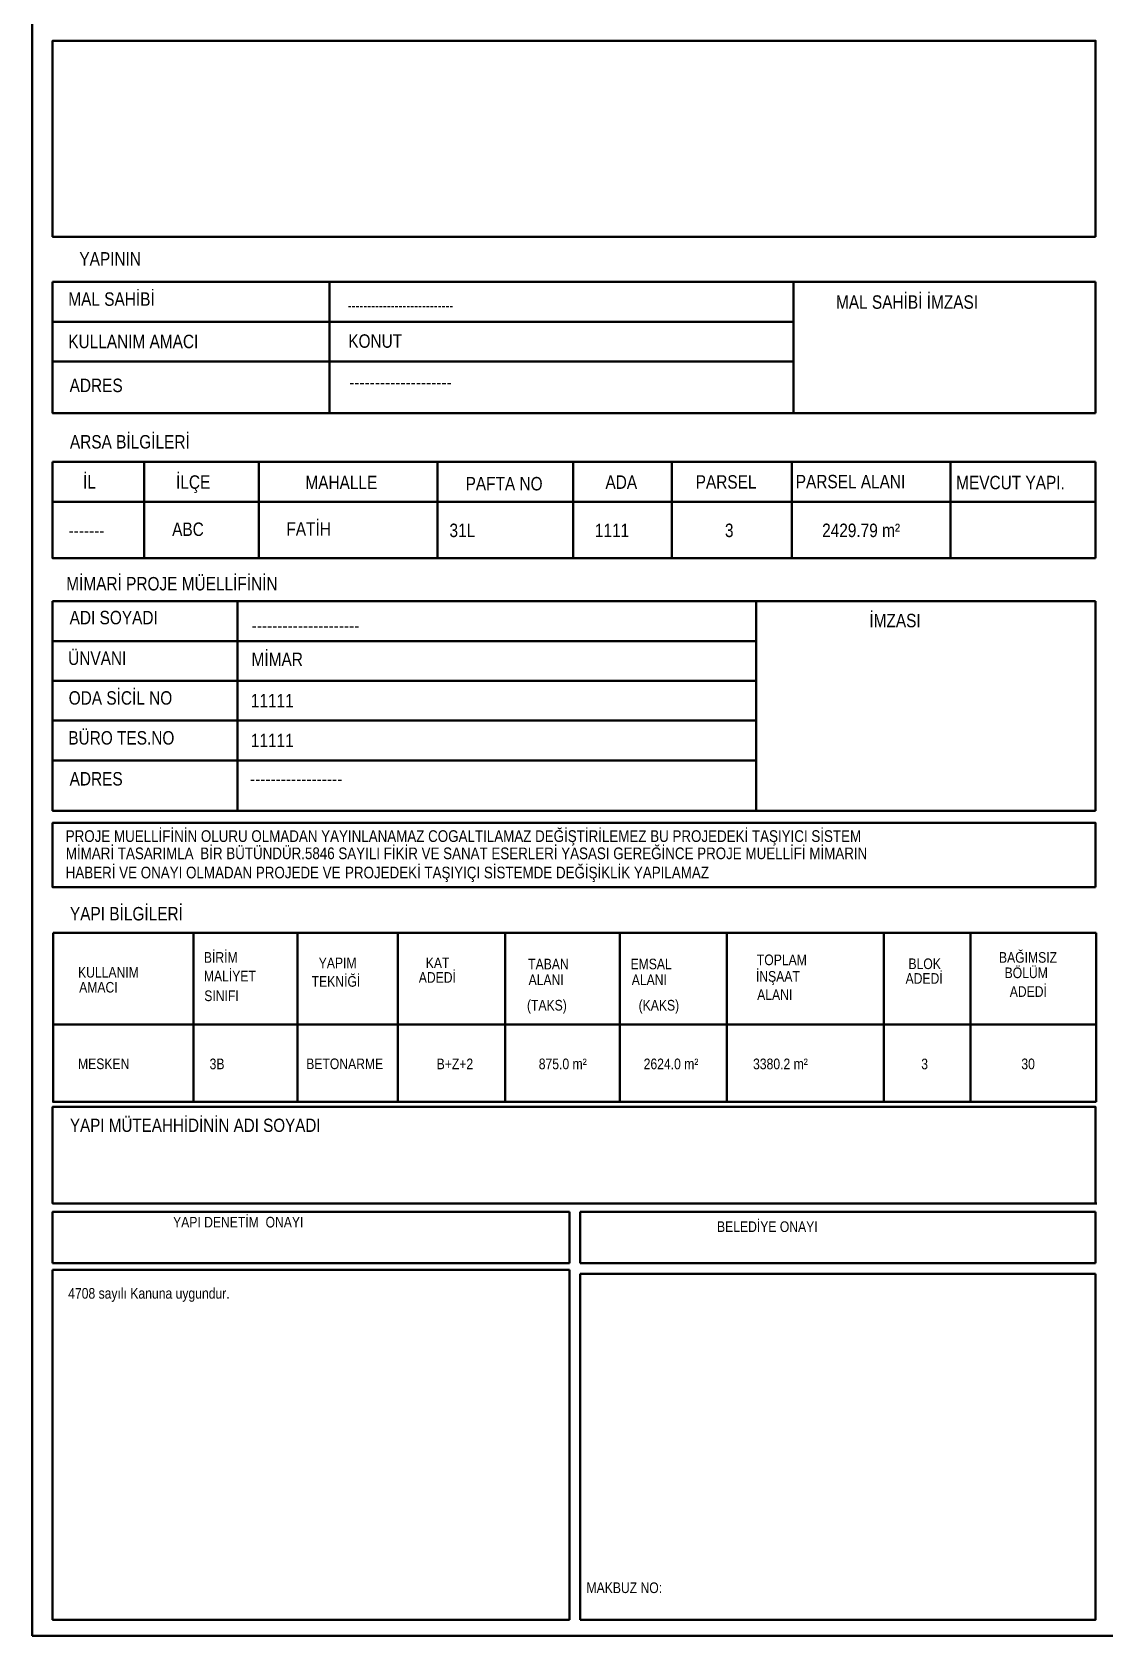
# Model space of a CAD drawing. Header units: millimetres. Extents: x 1852829 to 1882754, y -270850 to -231658.
# Drawn here: x 1861604 to 1862649, y -235669 to -234106 of the extents above; entities that cross this region are included whole.
import ezdxf

# ---------------------------------------------------------------- set-up
doc = ezdxf.new("R2010")
doc.units = ezdxf.units.MM
doc.layers.add('a_not_text', color=7, linetype='Continuous', lineweight=13)
doc.layers.add('a_çerçeve_line', color=7, linetype='Continuous', lineweight=50)
doc.styles.get("Standard").update_dxf_attribs({"font": 'ARIALN.TTF'})

msp = doc.modelspace()

# ---------------------------------------------------------------- linework, layer by layer
at = {"layer": 'a_çerçeve_line'}
for p, q in [((1861603.7, -235669.4), (1861603.7, -232669.4)), ((1862639.9, -234349.9), (1861623.7, -234349.9)), ((1861893.6, -234477.6), (1861893.6, -234349.9)), ((1862345.7, -234349.9), (1862345.7, -234477.6)), ((1862345.7, -234349.9), (1862345.7, -234477.6)), ((1862639.9, -234349.9), (1862639.9, -234477.6)), ((1862345.7, -234477.6), (1862639.9, -234477.6)), ((1861712.8, -234619.1), (1861712.8, -234525.2)), ((1861824.6, -234619.1), (1861824.6, -234525.2)), ((1861998.7, -234619.1), (1861998.7, -234525.2)), ((1862131, -234619.1), (1862131, -234525.2)), ((1862227, -234619.1), (1862227, -234525.2)), ((1862344.1, -234619.1), (1862344.1, -234525.2)), ((1862498.7, -234619.1), (1862498.7, -234525.2)), ((1862639.9, -234619.1), (1862639.9, -234525.2)), ((1862639.9, -234661), (1861623.7, -234661)), ((1861804, -234865.2), (1861804, -234661)), ((1861804, -234661), (1861804, -234865.2)), ((1862309.1, -234661), (1862309.1, -234816.2)), ((1862309.1, -234661), (1862309.1, -234816.2)), ((1861761, -235148.9), (1861761, -234984.1)), ((1861862.2, -235148.9), (1861862.2, -234984.1)), ((1861960.1, -235148.9), (1861960.1, -234984.1)), ((1862064.7, -235148.9), (1862064.7, -234984.1)), ((1862176.3, -235148.9), (1862176.3, -234984.1)), ((1862280.5, -235148.9), (1862280.5, -234984.1)), ((1862433.7, -235148.9), (1862433.7, -234984.1)), ((1862517.9, -235148.9), (1862517.9, -234984.1)), ((1862640.4, -235148.9), (1862640.4, -234984.1)), ((1861623.7, -235247.9), (1862127.3, -235247.9)), ((1862137.6, -235247.9), (1862641.2, -235247.9)), ((1862127.3, -235256.1), (1862127.3, -235306.1)), ((1862137.6, -235256.1), (1862137.6, -235306.1)), ((1862639.9, -235256.1), (1862137.6, -235256.1)), ((1861623.7, -235306.1), (1862127.3, -235306.1)), ((1861623.7, -235312.5), (1862127.3, -235312.5)), ((1862127.3, -235312.5), (1862127.3, -235653.6)), ((1862137.6, -235306.1), (1862639.9, -235306.1)), ((1862137.6, -235316.4), (1862639.9, -235316.4)), ((1862137.6, -235316.4), (1862137.6, -235653.6)), ((1866703.1, -235669.4), (1861603.7, -235669.4))]:
    msp.add_line(p, q, dxfattribs=at)
at = {"layer": 'a_çerçeve_line', "flags": 128}
for points in [[(1862639.9, -234305.8), (1862639.9, -234114.8), (1861623.7, -234114.8), (1861623.7, -234305.8)], [(1862639.9, -234939.7), (1862639.9, -234877), (1861623.7, -234877), (1861623.7, -234939.7)], [(1862639.9, -235247.9), (1862639.9, -235153.9), (1861623.7, -235153.9), (1861623.7, -235247.9)]]:
    msp.add_lwpolyline(points, close=True, dxfattribs=at)
for points in [[(1861623.7, -234349.9), (1861623.7, -234477.6), (1862345.7, -234477.6)], [(1861893.6, -234477.6), (1861893.6, -234349.9)], [(1862345.7, -234388.7), (1861623.7, -234388.7)], [(1862345.7, -234427.5), (1861623.7, -234427.5)], [(1862639.9, -234525.2), (1861623.7, -234525.2)], [(1861623.7, -234525.2), (1861623.7, -234619.1), (1862639.9, -234619.1)], [(1862639.9, -234564), (1861623.7, -234564)], [(1861623.7, -234661), (1861623.7, -234816.2), (1862309.1, -234816.2), (1862309.1, -234777.4)], [(1862639.9, -234865.2), (1862639.9, -234661)], [(1861623.7, -234699.8), (1862309.1, -234699.8)], [(1861623.7, -234738.6), (1862309.1, -234738.6)], [(1861623.7, -234777.4), (1862309.1, -234777.4)], [(1862309.1, -234816.2), (1861623.7, -234816.2), (1861623.7, -234865.2), (1862639.9, -234865.2)], [(1862309.1, -234865.2), (1862309.1, -234816.2), (1861804, -234816.2)], [(1861624.2, -234984.1), (1861624.2, -235148.9), (1862640.4, -235148.9)], [(1862640.4, -234984.1), (1861624.2, -234984.1)], [(1862640.4, -235073.4), (1861624.2, -235073.4)], [(1862127.3, -235256.1), (1861623.7, -235256.1), (1861623.7, -235306.1)], [(1862639.9, -235306.1), (1862639.9, -235256.1)], [(1861623.7, -235312.5), (1861623.7, -235653.6), (1862127.3, -235653.6)], [(1862137.6, -235653.6), (1862639.9, -235653.6), (1862639.9, -235316.4)]]:
    msp.add_lwpolyline(points, dxfattribs=at)

# ---------------------------------------------------------------- texts
at = {"layer": 'a_not_text'}
for s, height, p in [('YAPININ', 13.1, (1861649.8, -234333.9)), ('MAL SAHİBİ', 13.1, (1861639, -234373.1)), ('MAL SAHİBİ İMZASI', 13.098, (1862387, -234376)), ('---------------------------', 10, (1861911.2, -234377.8)), ('KULLANIM AMACI', 13.098, (1861639, -234414.4)), ('KONUT', 13.1, (1861911.8, -234414)), ('ADRES', 13.1, (1861640.3, -234457.2)), ('--------------------', 13.098, (1861912.7, -234454)), ('ARSA BİLGİLERİ', 13.098, (1861640.6, -234512.2)), ('İL', 13.1, (1861653.4, -234551.2)), ('İLÇE', 13.1, (1861744, -234551.4)), ('MAHALLE', 13.1, (1861870, -234551.8)), ('PAFTA NO', 13.1, (1862026.1, -234553)), ('ADA', 13.1, (1862162.4, -234551.5)), ('PARSEL', 13.1, (1862250.3, -234551.3)), ('PARSEL ALANI', 13.098, (1862347.8, -234551)), ('MEVCUT YAPI.', 13.098, (1862504.1, -234551.9)), ('FATİH', 13.1, (1861851.5, -234597.1)), ('-------', 13.1, (1861639.3, -234598.6)), ('ABC', 13.1, (1861740.2, -234597.4)), ('31L', 13.1, (1862010.4, -234598.5)), ('1111', 13.1, (1862152.1, -234598.5)), ('3', 13.1, (1862278.8, -234598.5)), ('2429.79 m²', 13.1, (1862373.5, -234598.5)), ('MİMARİ PROJE MÜELLİFİNİN', 13.098, (1861637, -234650.5)), ('ADI SOYADI', 13.1, (1861640.3, -234683.5)), ('İMZASI', 13.1, (1862419.5, -234686.4)), ('---------------------', 13.098, (1861817.7, -234691.2)), ('ÜNVANI', 13.1, (1861638.9, -234723.1)), (' MİMAR', 13.1, (1861813.4, -234724.2)), ('ODA SİCİL NO', 13.098, (1861639.4, -234761.8)), ('11111', 13.1, (1861816.9, -234764.4)), ('BÜRO TES.NO', 13.098, (1861639, -234800.7)), ('11111', 13.1, (1861816.9, -234803.2)), ('ADRES', 13.1, (1861640.3, -234840.6)), ('------------------', 13.098, (1861816.1, -234840.6)), ('PROJE MUELLİFİNİN OLURU OLMADAN YAYINLANAMAZ COGALTILAMAZ DEĞİŞTİRİLEMEZ BU PROJEDEKİ TAŞIYICI SİSTEM', 11.3698, (1861636.5, -234895.6)), ('MİMARİ TASARIMLA', 11.37, (1861636.6, -234912.4)), ('BİR BÜTÜNDÜR.5846 SAYILI FİKİR VE SANAT ESERLERİ YASASI GEREĞİNCE PROJE MUELLİFİ MİMARIN', 11.37, (1861767.6, -234912.4)), ('HABERİ VE ONAYI OLMADAN PROJEDE VE', 11.37, (1861636.5, -234931.1)), ('PROJEDEKİ TAŞIYIÇI SİSTEMDE DEĞİŞİKLİK YAPILAMAZ', 11.37, (1861908.6, -234931.1)), ('YAPI BİLGİLERİ', 13.098, (1861640.6, -234972.1)), ('BİRİM', 10.34, (1861771.1, -235013.3)), ('BAĞIMSIZ', 10.34, (1862545.8, -235013.3)), ('KULLANIM', 10.34, (1861648.5, -235027.8)), ('MALİYET', 10.34, (1861771.1, -235031.5)), ('  YAPIM', 10.34, (1861876.4, -235018.7)), ('KAT', 10.34, (1861987.3, -235018.6)), ('TABAN', 10.34, (1862087.1, -235019.8)), ('EMSAL', 10.34, (1862186.8, -235019.7)), ('İNŞAAT', 10.34, (1862309, -235031.8)), ('TOPLAM', 10.34, (1862309.9, -235015.7)), ('BLOK', 10.34, (1862457.6, -235019.5)), ('BÖLÜM', 10.34, (1862551.3, -235028.3)), ('AMACI', 10.34, (1861649.6, -235042.4)), ('TEKNİĞİ', 10.34, (1861876.1, -235036.7)), ('ADEDİ', 10.34, (1861980.5, -235032.8)), ('ALANI', 10.34, (1862087.5, -235035.1)), ('ALANI', 10.34, (1862188, -235035.1)), ('ADEDİ', 10.34, (1862454.8, -235033.8)), ('ADEDİ', 10.34, (1862556.3, -235046.6)), ('SINIFI', 10.34, (1861771.5, -235050.7)), ('(TAKS)', 10.34, (1862085.9, -235059.9)), ('(KAKS)', 10.34, (1862194.7, -235059.9)), ('ALANI', 10.34, (1862310.2, -235049.6)), ('MESKEN', 10.34, (1861648.5, -235117)), ('3B', 10.34, (1861776.7, -235117.1)), ('BETONARME', 10.34, (1861870.8, -235117)), ('B+Z+2', 10.34, (1861997.9, -235117.1)), ('875.0 m²', 10.34, (1862097.4, -235117.1)), ('2624.0 m²', 10.34, (1862199.6, -235117.1)), ('3380.2 m²', 10.34, (1862306.2, -235117.1)), ('3', 10.3, (1862470.1, -235117.1)), ('30', 10.34, (1862567.6, -235117.1)), ('YAPI MÜTEAHHİDİNİN ADI SOYADI', 12.92, (1861640.6, -235178.2)), ('YAPI DENETİM  ONAYI', 10.336, (1861741.1, -235271.3)), ('BELEDİYE ONAYI', 10.336, (1862271.1, -235275.7)), ('4708 sayılı Kanuna uygundur.', 10.336, (1861638.9, -235340.7)), ('MAKBUZ NO:', 10.34, (1862143.9, -235627.6))]:
    msp.add_text(s, height=height, dxfattribs=at).set_placement(p)

doc.saveas('drawing.dxf')
